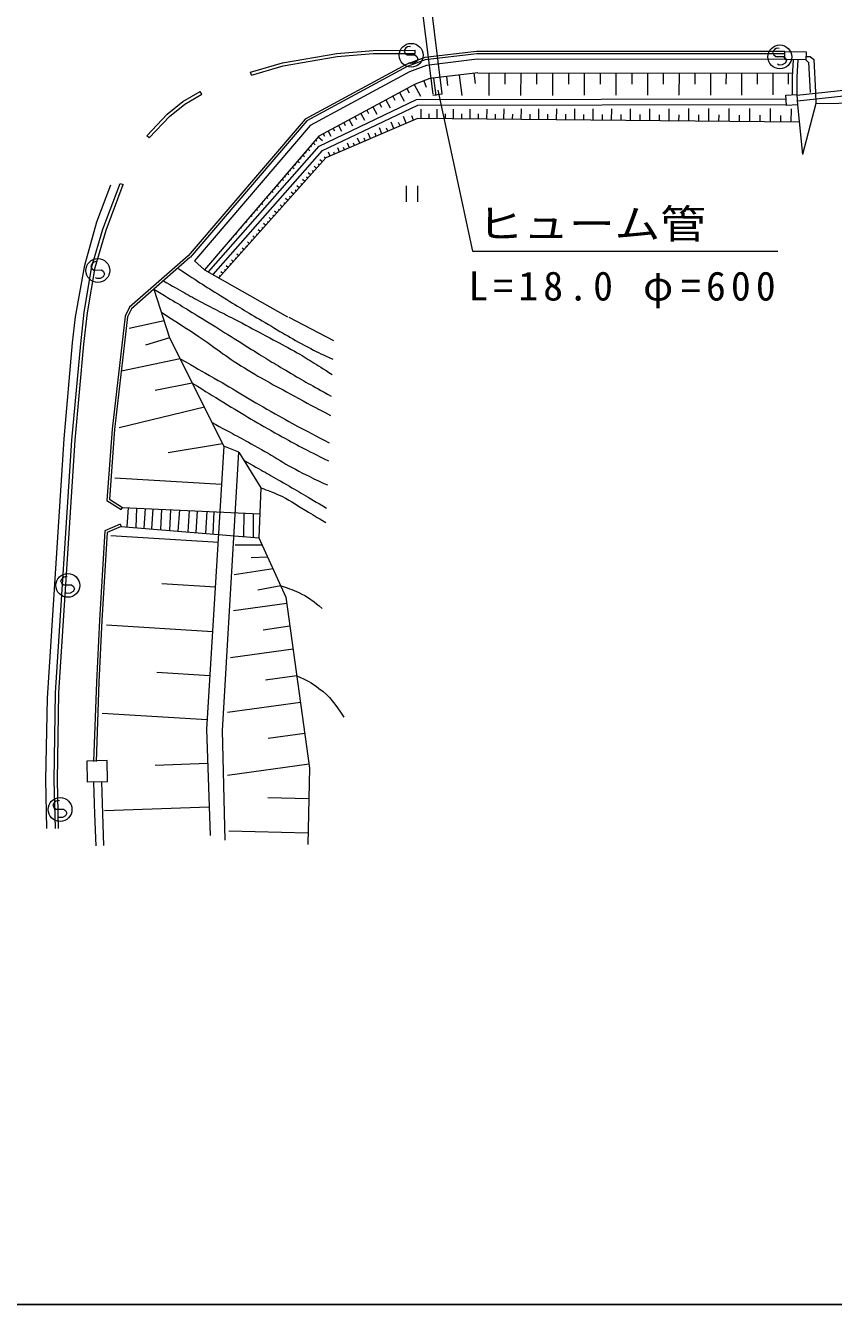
# Model space of a CAD drawing. Units: millimetres, scale not verified. Extents: x 40000 to 680000, y 20000 to 380000.
# Drawn here: x 304984 to 355850, y 205000 to 285474 of the extents above; entities that cross this region are included whole.
import ezdxf
from ezdxf.enums import TextEntityAlignment as Align

# ---------------------------------------------------------------- set-up
doc = ezdxf.new("R2010")
doc.units = ezdxf.units.MM
doc.header["$LTSCALE"] = 1000
doc.linetypes.add('DASHED', pattern=[7.5, 6, -1.5])
doc.linetypes.add('DASHED_SPACED', pattern=[12, 6, -6])
for name, color, linetype, lineweight in [('M-BGD', 7, 'Continuous', 13), ('M-STR-HTXT', 7, 'Continuous', 13), ('M-TTL-BAND', 7, 'Continuous', 25)]:
    doc.layers.add(name, color=color, linetype=linetype, lineweight=lineweight)
doc.styles.add('ＭＳ ゴシック', font='')
doc.styles.get('ＭＳ ゴシック').set_extended_font_data('MS Gothic')

msp = doc.modelspace()

# ---------------------------------------------------------------- linework, layer by layer
at = {"layer": 'M-BGD', "linetype": 'DASHED_SPACED'}
for p, q in [((328362, 299020), (330628, 281103)), ((331223, 281178), (328957, 299095))]:
    msp.add_line(p, q, dxfattribs=at)
at = {"layer": 'M-BGD'}
for p, q in [((329028, 284126), (328925, 284065)), ((329147, 284161), (329028, 284126)), ((329229, 284139), (329147, 284161)), ((321156, 283125), (324589, 283722)), ((321200, 282930), (324614, 283524)), ((324589, 283722), (326864, 283906)), ((324614, 283524), (326872, 283706)), ((326864, 283906), (329517, 283925)), ((326872, 283706), (329518, 283725)), ((328925, 284065), (328815, 283896)), ((328815, 283896), (328880, 283726)), ((328880, 283726), (329008, 283627)), ((330117, 283456), (328954, 283026)), ((329008, 283627), (329492, 283632)), ((330153, 283309), (329016, 282889)), ((329492, 283632), (329619, 283533)), ((329518, 283725), (329517, 283925)), ((329685, 283363), (329601, 283209)), ((329619, 283533), (329685, 283363)), ((333383, 283850), (330117, 283456)), ((333392, 283700), (330153, 283309)), ((333413, 283350), (330236, 282967)), ((352799, 283836), (333383, 283850)), ((352799, 283686), (333392, 283700)), ((352798, 283336), (333413, 283350)), ((352132, 283963), (352023, 283794)), ((352023, 283794), (352088, 283624)), ((352088, 283624), (352215, 283525)), ((352236, 284024), (352132, 283963)), ((352215, 283525), (352699, 283530)), ((352355, 284058), (352236, 284024)), ((352437, 284037), (352355, 284058)), ((352699, 283530), (352827, 283431)), ((352794, 283329), (352799, 283836)), ((354120, 283317), (352794, 283329)), ((352799, 283836), (354124, 283824)), ((352827, 283431), (352892, 283261)), ((353307, 283325), (353252, 282251)), ((353607, 283323), (353552, 282252)), ((354260, 283179), (354109, 283317)), ((354115, 283527), (354394, 283531)), ((354124, 283824), (354120, 283317)), ((354394, 283531), (354611, 283332)), ((354611, 283332), (354727, 281278)), ((319153, 282551), (321156, 283125)), ((319208, 282359), (319153, 282551)), ((319208, 282359), (321200, 282930)), ((328954, 283026), (322592, 279588)), ((329016, 282889), (322688, 279469)), ((329161, 282569), (322912, 279192)), ((329219, 283090), (329121, 283137)), ((330236, 282967), (329161, 282569)), ((329420, 283103), (329219, 283090)), ((329601, 283209), (329420, 283103)), ((333464, 282500), (330437, 282135)), ((333216, 282470), (333294, 281824)), ((333464, 282500), (353251, 282485)), ((334145, 282500), (334144, 281072)), ((335152, 282499), (335151, 281785)), ((336158, 282498), (336157, 281076)), ((337162, 282497), (337161, 281786)), ((338165, 282497), (338164, 281080)), ((339165, 282496), (339165, 281787)), ((340165, 282495), (340164, 281084)), ((341162, 282494), (341162, 281789)), ((342159, 282494), (342158, 281088)), ((343153, 282493), (343152, 281790)), ((344146, 282492), (344145, 281091)), ((345137, 282491), (345136, 281791)), ((346127, 282491), (346126, 281095)), ((347114, 282490), (347114, 281792)), ((348102, 282489), (348101, 281099)), ((349086, 282488), (349085, 281793)), ((350070, 282488), (350069, 281103)), ((351051, 282487), (351050, 281794)), ((352031, 282486), (352030, 281107)), ((352426, 282987), (352329, 283035)), ((352627, 283001), (352426, 282987)), ((352808, 283107), (352627, 283001)), ((352892, 283261), (352808, 283107)), ((353009, 282485), (353009, 281796)), ((354260, 283179), (354270, 283170)), ((354270, 283170), (354378, 281258)), ((329512, 281793), (323455, 278520)), ((329454, 281761), (329847, 281034)), ((330437, 282135), (329512, 281793)), ((330056, 281994), (330199, 281606)), ((330675, 282164), (330808, 281064)), ((331484, 282261), (331550, 281711)), ((332292, 282359), (332448, 281067)), ((353252, 282251), (353255, 281115)), ((353552, 282252), (353555, 281128)), ((314893, 280701), (315982, 281329)), ((315006, 280535), (316081, 281155)), ((316081, 281155), (315982, 281329)), ((328104, 281032), (328239, 280782)), ((328536, 281266), (328831, 280721)), ((328995, 281513), (329142, 281241)), ((329604, 280813), (352871, 280858)), ((353556, 281087), (354729, 281221)), ((353596, 280739), (354769, 280873)), ((354727, 281278), (354750, 280575)), ((313907, 279902), (314893, 280701)), ((314043, 279755), (315006, 280535)), ((323473, 277890), (329604, 280813)), ((323688, 277605), (329683, 280463)), ((326472, 280150), (326586, 279940)), ((326856, 280358), (327105, 279898)), ((327264, 280578), (327388, 280348)), ((327672, 280798), (327942, 280298)), ((329683, 280463), (352872, 280508)), ((329891, 279632), (329897, 280214)), ((330904, 279622), (330910, 280216)), ((331931, 279611), (331937, 280218)), ((332974, 279601), (332980, 280220)), ((334032, 279590), (334039, 280222)), ((335106, 279579), (335112, 280224)), ((336195, 279568), (336202, 280226)), ((337300, 279557), (337307, 280228)), ((338422, 279546), (338429, 280230)), ((339560, 279534), (339567, 280233)), ((340714, 279523), (340722, 280235)), ((341886, 279511), (341893, 280237)), ((343074, 279499), (343082, 280239)), ((344281, 279487), (344288, 280242)), ((345504, 279474), (345512, 280244)), ((346746, 279462), (346754, 280246)), ((348006, 279449), (348014, 280249)), ((349284, 279436), (349292, 280251)), ((350581, 279423), (350590, 280254)), ((351888, 279410), (351897, 280249)), ((353195, 279397), (353204, 280236)), ((353584, 280482), (353903, 277356)), ((354750, 280575), (353903, 277356)), ((354750, 280575), (357700, 280622)), ((312622, 278537), (313907, 279902)), ((312768, 278400), (314043, 279755)), ((322592, 279588), (315232, 270986)), ((322688, 279469), (315346, 270889)), ((325021, 279366), (325116, 279191)), ((325363, 279551), (325570, 279167)), ((325725, 279746), (325829, 279554)), ((326088, 279942), (326315, 279522)), ((328173, 278991), (328003, 279385)), ((328564, 279161), (328473, 279372)), ((328955, 279330), (328773, 279752)), ((329414, 279528), (329298, 279795)), ((330397, 279627), (330400, 279924)), ((331417, 279616), (331421, 279920)), ((332453, 279606), (332456, 279916)), ((333503, 279595), (333506, 279911)), ((334569, 279585), (334572, 279907)), ((335650, 279574), (335654, 279903)), ((336748, 279563), (336751, 279898)), ((337861, 279551), (337865, 279894)), ((338991, 279540), (338994, 279889)), ((340137, 279528), (340141, 279885)), ((341300, 279517), (341304, 279880)), ((342480, 279505), (342484, 279875)), ((343678, 279493), (343681, 279870)), ((344892, 279480), (344896, 279865)), ((346125, 279468), (346129, 279860)), ((347376, 279455), (347380, 279855)), ((348645, 279443), (348649, 279850)), ((349933, 279429), (349937, 279845)), ((351235, 279416), (351239, 279836)), ((352542, 279403), (352546, 279823)), ((312768, 278400), (312622, 278537)), ((322912, 279192), (315612, 270661)), ((323455, 278520), (316258, 270109)), ((323414, 278471), (323681, 278242)), ((323717, 278661), (323801, 278506)), ((324035, 278833), (324206, 278516)), ((324357, 279007), (324443, 278849)), ((324679, 279181), (324868, 278832)), ((326710, 278360), (326564, 278699)), ((327068, 278514), (326989, 278697)), ((327425, 278668), (327267, 279034)), ((327799, 278830), (327714, 279027)), ((316497, 269974), (323473, 277890)), ((322759, 277707), (322884, 277600)), ((322922, 277897), (322984, 277844)), ((323085, 278087), (323215, 277975)), ((323249, 278279), (323314, 278223)), ((324752, 277513), (324636, 277780)), ((325063, 277648), (325001, 277793)), ((325375, 277783), (325250, 278073)), ((325701, 277924), (325633, 278081)), ((326028, 278065), (325892, 278379)), ((326369, 278212), (326296, 278382)), ((316801, 269802), (323688, 277605)), ((322109, 276947), (322223, 276850)), ((322272, 277137), (322329, 277088)), ((322434, 277327), (322554, 277225)), ((322597, 277517), (322657, 277466)), ((323673, 276891), (323516, 277031)), ((323879, 277123), (323779, 277211)), ((324156, 277256), (324050, 277501)), ((324454, 277385), (324396, 277518)), ((321459, 276187), (321562, 276099)), ((321622, 276377), (321673, 276333)), ((321784, 276567), (321893, 276475)), ((321947, 276757), (322001, 276711)), ((322939, 276070), (322787, 276206)), ((323122, 276275), (323045, 276344)), ((323305, 276479), (323150, 276617)), ((323489, 276685), (323410, 276755)), ((309473, 273121), (310361, 275456)), ((309859, 272671), (310932, 275536)), ((310049, 272608), (311120, 275465)), ((310932, 275536), (311120, 275465)), ((320647, 275238), (320690, 275201)), ((320809, 275428), (320901, 275349)), ((320972, 275617), (321017, 275578)), ((321134, 275807), (321231, 275724)), ((321297, 275997), (321345, 275956)), ((322216, 275259), (322068, 275391)), ((322396, 275461), (322321, 275528)), ((322577, 275663), (322426, 275797)), ((322758, 275867), (322682, 275935)), ((328938, 275381), (328938, 274381)), ((329688, 274381), (329688, 275381)), ((319996, 274478), (320034, 274446)), ((320159, 274668), (320239, 274599)), ((320321, 274858), (320362, 274823)), ((320484, 275048), (320570, 274974)), ((321502, 274459), (321359, 274587)), ((321680, 274659), (321607, 274724)), ((321858, 274858), (321712, 274988)), ((322037, 275059), (321963, 275125)), ((319346, 273718), (319378, 273691)), ((319509, 273908), (319578, 273848)), ((319671, 274098), (319706, 274068)), ((319834, 274288), (319909, 274224)), ((320798, 273670), (320658, 273794)), ((320973, 273867), (320902, 273930)), ((321149, 274063), (321007, 274189)), ((321325, 274261), (321254, 274325)), ((308706, 270400), (309473, 273121)), ((318696, 272958), (318723, 272936)), ((318859, 273148), (318917, 273098)), ((319021, 273338), (319050, 273313)), ((319184, 273528), (319248, 273473)), ((320102, 272891), (319968, 273011)), ((320276, 273085), (320207, 273146)), ((320449, 273279), (320312, 273401)), ((320623, 273475), (320554, 273537)), ((309165, 270303), (309859, 272671)), ((309361, 270258), (310049, 272608)), ((317884, 272008), (317925, 271973)), ((318046, 272198), (318067, 272180)), ((318209, 272388), (318256, 272348)), ((318371, 272578), (318395, 272558)), ((318534, 272768), (318586, 272723)), ((319416, 272122), (319286, 272239)), ((319587, 272314), (319521, 272373)), ((319758, 272505), (319626, 272624)), ((319930, 272698), (319863, 272758)), ((318572, 271176), (318509, 271232)), ((318739, 271364), (318613, 271477)), ((318908, 271553), (318844, 271610)), ((319077, 271742), (318948, 271856)), ((319247, 271932), (319181, 271990)), ((308128, 267140), (308706, 270400)), ((309195, 270525), (309086, 270357)), ((309299, 270586), (309195, 270525)), ((309418, 270621), (309299, 270586)), ((309500, 270600), (309418, 270621)), ((315232, 270986), (311537, 267744)), ((315331, 270874), (311659, 267651)), ((315612, 270661), (316258, 270109)), ((317905, 270429), (317844, 270483)), ((318071, 270615), (317949, 270724)), ((318238, 270802), (318176, 270857)), ((318404, 270988), (318280, 271099)), ((308684, 267434), (309165, 270303)), ((308882, 267407), (309361, 270258)), ((309086, 270357), (309151, 270186)), ((309151, 270186), (309279, 270087)), ((309279, 270087), (309762, 270093)), ((309489, 269550), (309392, 269597)), ((309871, 269670), (309690, 269563)), ((309762, 270093), (309890, 269994)), ((309955, 269823), (309871, 269670)), ((309890, 269994), (309955, 269823)), ((317239, 269683), (317180, 269735)), ((317406, 269869), (317287, 269975)), ((317572, 270056), (317512, 270109)), ((317739, 270242), (317618, 270349)), ((309690, 269563), (309489, 269550)), ((308460, 265448), (308684, 267434)), ((308659, 265425), (308882, 267407)), ((311263, 267187), (310444, 260071)), ((311537, 267744), (311263, 267187)), ((311659, 267651), (311409, 267144)), ((307947, 265519), (308128, 267140)), ((311409, 267144), (310593, 260057)), ((313711, 266887), (311503, 266421)), ((314056, 265823), (312533, 265372)), ((307420, 259465), (307947, 265519)), ((307898, 259392), (308460, 265448)), ((308098, 259377), (308659, 265425)), ((314711, 264512), (311016, 263725)), ((315476, 262982), (313147, 262510)), ((316242, 261452), (310877, 260170)), ((310444, 260071), (310105, 255585)), ((310593, 260057), (310262, 255665)), ((306362, 243140), (307420, 259465)), ((306879, 243495), (307898, 259392)), ((307078, 243487), (308098, 259377)), ((317394, 259148), (313962, 258589)), ((317314, 256592), (310613, 256996)), ((310105, 255585), (311005, 255029)), ((310262, 255665), (311084, 255156)), ((311005, 255029), (311084, 255156)), ((311084, 255156), (319739, 254758)), ((311439, 255140), (311360, 253932)), ((311979, 255115), (311920, 253885)), ((312506, 255091), (312440, 253841)), ((312992, 255068), (312914, 253801)), ((313541, 255043), (313478, 253754)), ((314077, 253703), (314130, 255016)), ((314667, 254991), (314572, 253661)), ((315221, 253607), (315301, 254962)), ((315783, 254940), (315707, 253566)), ((316339, 253512), (316412, 254911)), ((316832, 254892), (316778, 253476)), ((318727, 253311), (318752, 254803)), ((319319, 254777), (319316, 253262)), ((309969, 253680), (309644, 248050)), ((310113, 253578), (309794, 248042)), ((310950, 254099), (309969, 253680)), ((311009, 253962), (310113, 253578)), ((310950, 254099), (311009, 253962)), ((311009, 253962), (319676, 253231)), ((317122, 252945), (310354, 253369)), ((319883, 252777), (318189, 252782)), ((320225, 252028), (319192, 251985)), ((320567, 251280), (318108, 250903)), ((307302, 250709), (307193, 250540)), ((307193, 250540), (307258, 250370)), ((307258, 250370), (307385, 250271)), ((307406, 250770), (307302, 250709)), ((307385, 250271), (307869, 250276)), ((307525, 250805), (307406, 250770)), ((307607, 250783), (307525, 250805)), ((307869, 250276), (307997, 250177)), ((316946, 250138), (313562, 250350)), ((307596, 249734), (307499, 249781)), ((307797, 249747), (307596, 249734)), ((307978, 249853), (307797, 249747)), ((308062, 250007), (307978, 249853)), ((307997, 250177), (308062, 250007)), ((321054, 250214), (319607, 249940)), ((321433, 249117), (318066, 248651)), ((309644, 248050), (309448, 244166)), ((309794, 248042), (309598, 244160)), ((316770, 247330), (310083, 247749)), ((321632, 247671), (319949, 247438)), ((321832, 246225), (317892, 245680)), ((316596, 244556), (313253, 244765)), ((309448, 244166), (309270, 239174)), ((309598, 244160), (309420, 239169)), ((322064, 244550), (320094, 244277)), ((306270, 238020), (306362, 243140)), ((306793, 237994), (306879, 243495)), ((306993, 237995), (307078, 243487)), ((322296, 242874), (317690, 242238)), ((316423, 241781), (309816, 242195)), ((322564, 240933), (320261, 240615)), ((310125, 239217), (308833, 239189)), ((308833, 239189), (308862, 237879)), ((310153, 237907), (310125, 239217)), ((316459, 239036), (313151, 238923)), ((322832, 238992), (317696, 238282)), ((306322, 234939), (306270, 238020)), ((306867, 234944), (306793, 237994)), ((307067, 234949), (306993, 237995)), ((308862, 237879), (310153, 237907)), ((309264, 237873), (309319, 235853)), ((309764, 237886), (309818, 235874)), ((306815, 236605), (306705, 236436)), ((306919, 236666), (306815, 236605)), ((307037, 236700), (306919, 236666)), ((307119, 236679), (307037, 236700)), ((322820, 236821), (320228, 236884)), ((306705, 236436), (306771, 236266)), ((306771, 236266), (306898, 236167)), ((306898, 236167), (307382, 236172)), ((307382, 236172), (307509, 236073)), ((307575, 235903), (307491, 235749)), ((307509, 236073), (307575, 235903)), ((309319, 235853), (309402, 233855)), ((309818, 235874), (309901, 233876)), ((316553, 236289), (309953, 236065)), ((307109, 235630), (307012, 235677)), ((307310, 235643), (307109, 235630)), ((307491, 235749), (307310, 235643)), ((322766, 234647), (317783, 234770))]:
    msp.add_line(p, q, dxfattribs=at)
at = {"layer": 'M-BGD', "linetype": 'DASHED'}
for p, q in [((354729, 281221), (363023, 282108)), ((354766, 280873), (363012, 281755)), ((330628, 281103), (331223, 281178))]:
    msp.add_line(p, q, dxfattribs=at)
at = {"layer": 'M-BGD'}
msp.add_lwpolyline([(352890, 280449), (352860, 281096), (353554, 281128), (353584, 280482)], close=True, dxfattribs=at)
for points in [[(353695, 279392), (329660, 279634), (323898, 277145), (317163, 269597)], [(313064, 268884), (314056, 265823), (317461, 259014), (316386, 241194), (316613, 234518)], [(317547, 234215), (317378, 241114), (318405, 258623), (317461, 259014)], [(318405, 258623), (319806, 256376), (319676, 253231), (321379, 249502), (322867, 238743), (322749, 233946)]]:
    msp.add_lwpolyline(points, dxfattribs=at)
at = {"layer": 'M-BGD', "linetype": 'DASHED'}
msp.add_lwpolyline([(316258, 270109), (321550, 267116), (324376, 265653)], dxfattribs=at)
at = {"layer": 'M-BGD'}
for centre in [(329265, 283604), (352472, 283502), (309536, 270064), (307642, 250248), (307155, 236144)]:
    msp.add_circle(centre, 750, dxfattribs=at)
for points, knots in [([(314567, 270203), (315967, 269290), (316331, 269050), (317480, 268340), (318487, 267718), (319053, 267375), (320076, 266780), (321188, 266134), (321790, 265733), (322937, 265152), (323475, 264879), (323656, 264785), (324327, 264477)], [0, 0, 0, 0, 1, 1, 1, 2, 2, 2, 3, 3, 3, 4, 4, 4, 4]), ([(313064, 268884), (314423, 268068), (314769, 267858), (315856, 267191), (317174, 266383), (317898, 265909), (319214, 265098), (320116, 264541), (320616, 264221), (321529, 263682), (322572, 263066), (322919, 262878), (324229, 262158)], [0, 0, 0, 0, 1, 1, 1, 2, 2, 2, 3, 3, 3, 4, 4, 4, 4]), ([(313660, 269407), (314838, 268737), (315147, 268561), (316113, 268043), (317078, 267526), (317635, 267266), (318604, 266758), (319291, 266397), (319674, 266191), (320357, 265824), (320968, 265495), (321315, 265318), (321919, 264975), (322864, 264439), (323164, 264235), (324286, 263517)], [0, 0, 0, 0, 1, 1, 1, 2, 2, 2, 3, 3, 3, 4, 4, 4, 5, 5, 5, 5]), ([(313535, 267429), (314559, 266785), (314827, 266612), (315644, 266072), (316791, 265314), (317376, 264803), (318540, 264072), (319814, 263273), (320567, 262890), (321885, 262167), (322776, 261679), (323064, 261523), (324178, 260938)], [0, 0, 0, 0, 1, 1, 1, 2, 2, 2, 3, 3, 3, 4, 4, 4, 4]), ([(314711, 264512), (315754, 263924), (316019, 263773), (316854, 263293), (318261, 262485), (319025, 261989), (320439, 261193), (321857, 260395), (322327, 260148), (324105, 259212)], [0, 0, 0, 0, 1, 1, 1, 2, 2, 2, 3, 3, 3, 3]), ([(315476, 262982), (316433, 262383), (316682, 262231), (317460, 261758), (318803, 260940), (319552, 260475), (320928, 259715), (322136, 259047), (322543, 258838), (324057, 258076)], [0, 0, 0, 0, 1, 1, 1, 2, 2, 2, 3, 3, 3, 3]), ([(316725, 260486), (318014, 259805), (318348, 259626), (319379, 259059), (320669, 258349), (321335, 257847), (322656, 257198), (323174, 256943), (323350, 256853), (323994, 256569)], [0, 0, 0, 0, 1, 1, 1, 2, 2, 2, 3, 3, 3, 3]), ([(318717, 258122), (319938, 257436), (320251, 257260), (321227, 256696), (322289, 256083), (322624, 255882), (323932, 255103)], [0, 0, 0, 0, 1, 1, 1, 2, 2, 2, 2]), ([(319806, 256376), (320302, 256212), (320452, 256148), (320853, 255972), (321585, 255651), (321939, 255358), (322628, 254953), (323124, 254662), (323281, 254568), (323894, 254199)], [0, 0, 0, 0, 1, 1, 1, 2, 2, 2, 3, 3, 3, 3]), ([(321054, 250214), (321668, 250027), (321882, 249956), (322372, 249702), (322919, 249418), (323111, 249252), (323666, 248798)], [0, 0, 0, 0, 1, 1, 1, 2, 2, 2, 2]), ([(322064, 244550), (322711, 244273), (322952, 244136), (323455, 243768), (324210, 243216), (324425, 242829), (325030, 241962)], [0, 0, 0, 0, 1, 1, 1, 2, 2, 2, 2])]:
    msp.add_open_spline(points, degree=3, knots=knots, dxfattribs=at)
at = {"layer": 'M-STR-HTXT'}
msp.add_lwpolyline([(330945, 281417), (333133, 271285), (352346, 271285)], dxfattribs=at)
at = {"layer": 'M-TTL-BAND'}
msp.add_line((40000, 205000), (579000, 205000), dxfattribs=at)

# ---------------------------------------------------------------- texts
at = {"layer": 'M-STR-HTXT', "style": 'ＭＳ ゴシック', "width": 1.15}
msp.add_text('ヒューム管', height=1833, rotation=359.979, dxfattribs=at).set_placement((340632, 273002), align=Align.MIDDLE_CENTER)
at = {"layer": 'M-STR-HTXT', "insert": (342703, 268839), "char_height": 1833, "attachment_point": 5, "rotation": 359.979, "style": 'ＭＳ ゴシック'}
msp.add_mtext('\\T1.26;L=18.0\\~φ=600', dxfattribs=at)

doc.saveas('drawing.dxf')
